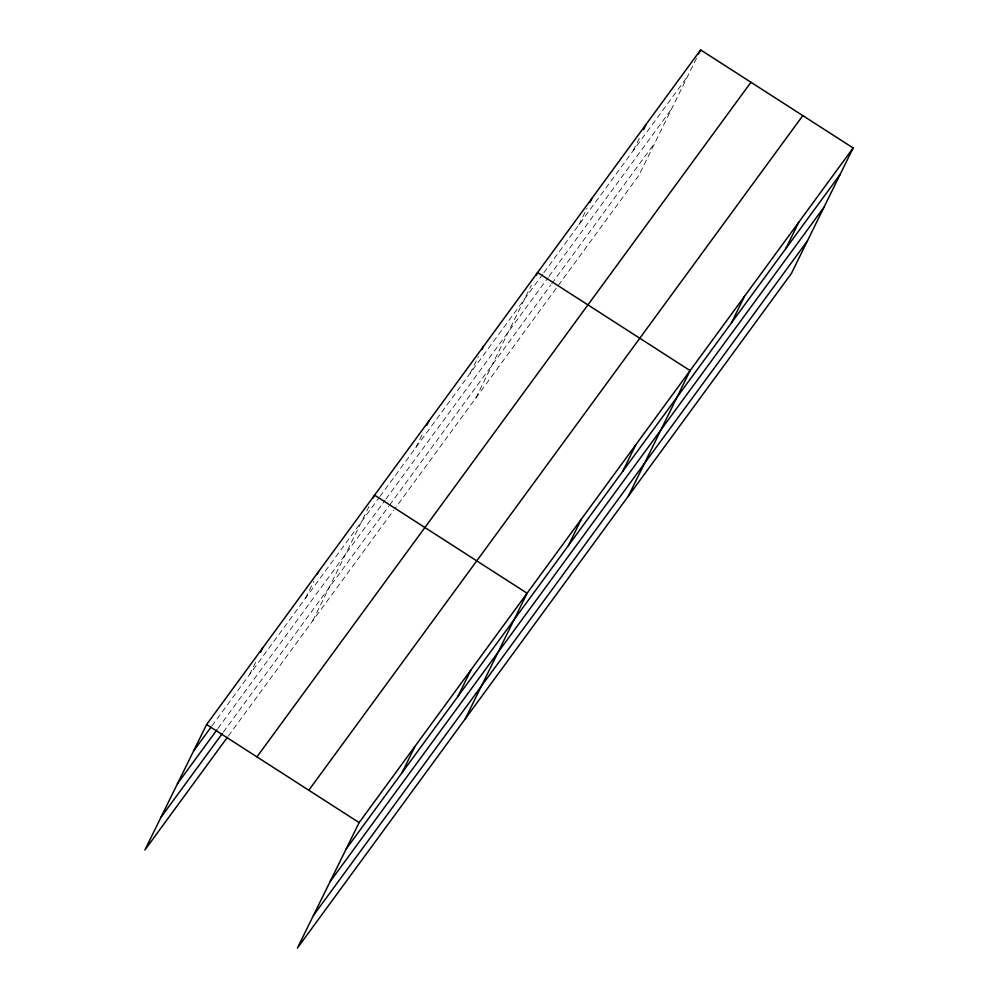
<?xml version="1.0" encoding="UTF-8"?>
<svg xmlns="http://www.w3.org/2000/svg" width="998" height="998" viewBox="0 0 998 998"><rect width="100%" height="100%" fill="white"/><g stroke="black" fill="none" stroke-linecap="round" stroke-linejoin="round"><path stroke-width="0.75" stroke-dasharray="4.99 3.74" d="M249.55 674.586L256.411 660.626M305.538 598.126L313.784 581.385M312.823 620.644L369.771 504.926M415.867 447.466L423.426 432.109M470.208 373.252L478.454 356.511M475.846 398.027L531.423 285.091M578.89 224.837L587.136 208.083M633.231 150.623L639.419 138.061M696.504 58.271L638.87 175.399L394.796 508.706M211.913 725.97L379.028 497.777M379.951 496.517L542.974 273.889M543.898 272.629L687.585 76.422M217.876 728.552L385.053 500.248M385.976 498.988L548.089 277.619M549.012 276.359L671.504 109.081M223.34 732.133L388.758 506.236M389.682 504.976L550.871 284.867M551.794 283.607L654.95 142.726M228.38 735.963L393.873 509.966"/><path stroke-width="1.5" d="M853.14 147.978L359.13 822.601L297.379 948.1L791.389 273.477L853.14 147.978L700.621 49.9L206.611 724.523L144.86 850.022L227.457 737.21M260.54 652.255L262.599 648.064M317.214 574.399L318.587 571.617M373.202 497.94L374.574 495.158L527.094 593.236L465.342 718.722M426.857 425.136L428.915 420.944M481.884 349.525L483.257 346.73M536.225 275.323L537.598 272.529L690.117 370.607L628.366 496.106M589.88 202.507L591.939 198.315M643.535 129.69L646.28 124.114M698.563 54.092L700.621 49.9M402.069 772.664L415.118 746.142M458.057 696.205L471.106 669.683M568.386 545.544L581.435 519.022M622.727 471.33L635.776 444.809M731.409 322.915L744.458 296.394M785.75 248.702L798.799 222.192M193.562 751.045L211.002 727.23M177.482 783.704L216.953 729.812M160.928 817.362L222.429 733.38M256.935 756.896L750.958 82.26M308.794 790.241L802.816 115.606M346.081 849.123L840.091 174.5M330.001 881.783L824.024 207.16M313.447 915.44L807.469 240.805M206.611 724.523L359.13 822.601"/></g></svg>
